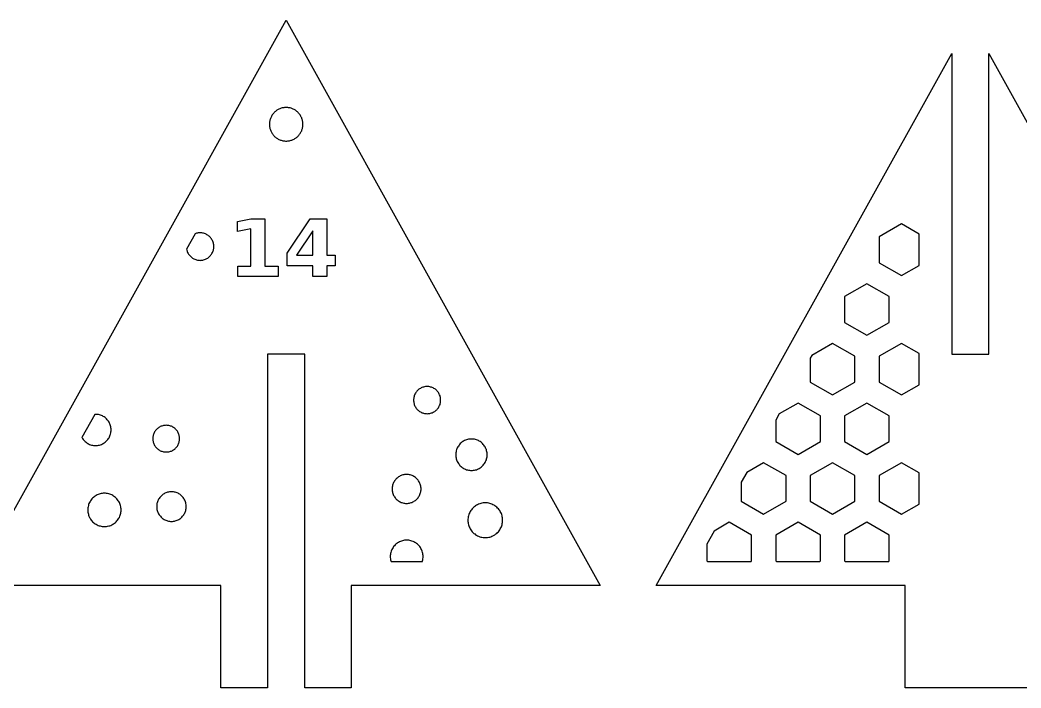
# Model space of a CAD drawing. Header units: millimetres. Extents: x 0 to 450, y -234 to 0.
# Drawn here: x 216.6 to 324.1, y -152.8 to -81 of the extents above; entities that cross this region are included whole.
import ezdxf

# ---------------------------------------------------------------- set-up
doc = ezdxf.new("R2010")
doc.units = ezdxf.units.MM
doc.layers.add('CUT', color=1, linetype='Continuous')
doc.layers.add('ENGRAVE', color=7, linetype='Continuous')

msp = doc.modelspace()

# ---------------------------------------------------------------- linework, layer by layer
at = {"layer": 'CUT'}
for points in [[(211.4, -141.75), (245.15, -81), (278.9, -141.75), (252.15, -141.75), (252.15, -152.75), (247.15, -152.75), (247.15, -116.88), (243.15, -116.88), (243.15, -152.75), (238.15, -152.75), (238.15, -141.75), (211.4, -141.75)], [(311.65, -141.75), (284.9, -141.75), (316.65, -84.6), (316.65, -116.88), (320.65, -116.88), (320.65, -84.6), (352.4, -141.75), (325.65, -141.75), (325.65, -152.75), (311.65, -152.75), (311.65, -141.75)], [(246.95, -92.11), (246.95, -92.02), (246.93, -91.94), (246.92, -91.85), (246.9, -91.76), (246.88, -91.68), (246.85, -91.59), (246.82, -91.51), (246.78, -91.43), (246.74, -91.35), (246.7, -91.27), (246.65, -91.2), (246.6, -91.13), (246.55, -91.06), (246.49, -90.99), (246.43, -90.93), (246.36, -90.87), (246.3, -90.81), (246.23, -90.75), (246.15, -90.7), (246.08, -90.66), (246, -90.61), (245.92, -90.57), (245.84, -90.54), (245.76, -90.51), (245.68, -90.48), (245.59, -90.45), (245.5, -90.43), (245.42, -90.42), (245.33, -90.41), (245.24, -90.4), (245.15, -90.4), (245.07, -90.4), (244.98, -90.41), (244.89, -90.42), (244.8, -90.43), (244.72, -90.45), (244.63, -90.48), (244.55, -90.51), (244.46, -90.54), (244.38, -90.57), (244.31, -90.61), (244.23, -90.66), (244.15, -90.7), (244.08, -90.75), (244.01, -90.81), (243.95, -90.87), (243.88, -90.93), (243.82, -90.99), (243.76, -91.06), (243.71, -91.13), (243.66, -91.2), (243.61, -91.27), (243.57, -91.35), (243.53, -91.43), (243.49, -91.51), (243.46, -91.59), (243.43, -91.68), (243.41, -91.76), (243.39, -91.85), (243.37, -91.94), (243.36, -92.02), (243.36, -92.11), (243.35, -92.2), (243.36, -92.29), (243.36, -92.38), (243.37, -92.46), (243.39, -92.55), (243.41, -92.64), (243.43, -92.72), (243.46, -92.81), (243.49, -92.89), (243.53, -92.97), (243.57, -93.05), (243.61, -93.13), (243.66, -93.2), (243.71, -93.27), (243.76, -93.34), (243.82, -93.41), (243.88, -93.47), (243.95, -93.53), (244.01, -93.59), (244.08, -93.65), (244.15, -93.7), (244.23, -93.74), (244.31, -93.79), (244.38, -93.83), (244.46, -93.86), (244.55, -93.89), (244.63, -93.92), (244.72, -93.95), (244.8, -93.97), (244.89, -93.98), (244.98, -93.99), (245.07, -94), (245.15, -94), (245.24, -94), (245.33, -93.99), (245.42, -93.98), (245.5, -93.97), (245.59, -93.95), (245.68, -93.92), (245.76, -93.89), (245.84, -93.86), (245.92, -93.83), (246, -93.79), (246.08, -93.74), (246.15, -93.7), (246.23, -93.65), (246.3, -93.59), (246.36, -93.53), (246.43, -93.47), (246.49, -93.41), (246.55, -93.34), (246.6, -93.27), (246.65, -93.2), (246.7, -93.13), (246.74, -93.05), (246.78, -92.97), (246.82, -92.89), (246.85, -92.81), (246.88, -92.72), (246.9, -92.64), (246.92, -92.55), (246.93, -92.46), (246.95, -92.38), (246.95, -92.29), (246.95, -92.2), (246.95, -92.11)], [(311.25, -102.91), (308.85, -104.3), (308.85, -107.07), (311.25, -108.45), (313.15, -107.36), (313.15, -104.01), (311.25, -102.91)], [(237.35, -105.63), (237.37, -105.53), (237.38, -105.43), (237.38, -105.34), (237.38, -105.24), (237.37, -105.15), (237.35, -105.05), (237.33, -104.96), (237.3, -104.86), (237.27, -104.77), (237.23, -104.68), (237.18, -104.6), (237.13, -104.52), (237.07, -104.44), (237.01, -104.36), (236.95, -104.29), (236.88, -104.23), (236.8, -104.17), (236.72, -104.11), (236.64, -104.06), (236.55, -104.01), (236.47, -103.97), (236.38, -103.94), (236.28, -103.91), (236.19, -103.89), (236.09, -103.87), (236, -103.86), (235.9, -103.86), (235.8, -103.86), (235.71, -103.87), (235.61, -103.89), (235.52, -103.91), (235.43, -103.94), (235.37, -103.96), (234.45, -105.62), (234.45, -105.63), (234.47, -105.72), (234.5, -105.81), (234.53, -105.9), (234.57, -105.99), (234.62, -106.08), (234.67, -106.16), (234.73, -106.24), (234.79, -106.31), (234.86, -106.38), (234.93, -106.45), (235, -106.51), (235.08, -106.57), (235.16, -106.62), (235.25, -106.66), (235.33, -106.7), (235.43, -106.74), (235.52, -106.77), (235.61, -106.79), (235.71, -106.8), (235.8, -106.81), (235.9, -106.82), (236, -106.81), (236.09, -106.8), (236.19, -106.79), (236.28, -106.77), (236.38, -106.74), (236.47, -106.7), (236.55, -106.66), (236.64, -106.62), (236.72, -106.57), (236.8, -106.51), (236.88, -106.45), (236.95, -106.38), (237.01, -106.31), (237.07, -106.24), (237.13, -106.16), (237.18, -106.08), (237.23, -105.99), (237.27, -105.9), (237.3, -105.81), (237.33, -105.72), (237.35, -105.63)], [(307.55, -109.32), (305.15, -110.71), (305.15, -113.48), (307.55, -114.86), (309.95, -113.48), (309.95, -110.71), (307.55, -109.32)], [(301.45, -117.31), (301.45, -119.89), (303.85, -121.27), (306.25, -119.89), (306.25, -117.11), (303.85, -115.73), (301.62, -117.02), (301.45, -117.31)], [(311.25, -115.73), (308.85, -117.11), (308.85, -119.89), (311.25, -121.27), (313.15, -120.17), (313.15, -116.83), (311.25, -115.73)], [(261.73, -122.11), (261.74, -122.02), (261.75, -121.92), (261.75, -121.83), (261.75, -121.73), (261.74, -121.64), (261.73, -121.54), (261.7, -121.45), (261.68, -121.36), (261.64, -121.27), (261.6, -121.18), (261.56, -121.1), (261.51, -121.02), (261.45, -120.94), (261.39, -120.87), (261.33, -120.8), (261.26, -120.73), (261.18, -120.67), (261.11, -120.62), (261.02, -120.57), (260.94, -120.52), (260.85, -120.48), (260.76, -120.45), (260.67, -120.42), (260.58, -120.4), (260.49, -120.38), (260.39, -120.37), (260.3, -120.37), (260.2, -120.37), (260.11, -120.38), (260.01, -120.4), (259.92, -120.42), (259.83, -120.45), (259.74, -120.48), (259.65, -120.52), (259.57, -120.57), (259.49, -120.62), (259.41, -120.67), (259.34, -120.73), (259.27, -120.8), (259.2, -120.87), (259.14, -120.94), (259.08, -121.02), (259.03, -121.1), (258.99, -121.18), (258.95, -121.27), (258.92, -121.36), (258.89, -121.45), (258.87, -121.54), (258.85, -121.64), (258.84, -121.73), (258.84, -121.83), (258.84, -121.92), (258.85, -122.02), (258.87, -122.11), (258.89, -122.21), (258.92, -122.3), (258.95, -122.39), (258.99, -122.47), (259.03, -122.56), (259.08, -122.64), (259.14, -122.72), (259.2, -122.79), (259.27, -122.86), (259.34, -122.92), (259.41, -122.99), (259.49, -123.04), (259.57, -123.09), (259.65, -123.14), (259.74, -123.18), (259.83, -123.21), (259.92, -123.24), (260.01, -123.26), (260.11, -123.27), (260.2, -123.28), (260.3, -123.29), (260.39, -123.28), (260.49, -123.27), (260.58, -123.26), (260.67, -123.24), (260.76, -123.21), (260.85, -123.18), (260.94, -123.14), (261.02, -123.09), (261.11, -123.04), (261.18, -122.99), (261.26, -122.92), (261.33, -122.86), (261.39, -122.79), (261.45, -122.72), (261.51, -122.64), (261.56, -122.56), (261.6, -122.47), (261.64, -122.39), (261.68, -122.3), (261.7, -122.21), (261.73, -122.11)], [(298.12, -123.31), (297.75, -123.97), (297.75, -126.29), (300.15, -127.68), (302.55, -126.29), (302.55, -123.52), (300.15, -122.14), (298.12, -123.31)], [(305.15, -123.52), (305.15, -126.29), (307.55, -127.68), (309.95, -126.29), (309.95, -123.52), (307.55, -122.14), (305.15, -123.52)], [(226.33, -125.25), (226.34, -125.14), (226.34, -125.03), (226.34, -124.93), (226.33, -124.82), (226.31, -124.71), (226.29, -124.6), (226.26, -124.5), (226.22, -124.39), (226.17, -124.29), (226.12, -124.2), (226.06, -124.1), (226, -124.02), (225.93, -123.93), (225.85, -123.85), (225.77, -123.78), (225.69, -123.71), (225.6, -123.64), (225.51, -123.59), (225.41, -123.53), (225.31, -123.49), (225.21, -123.45), (225.1, -123.42), (225, -123.39), (224.89, -123.38), (224.78, -123.36), (224.67, -123.36), (224.59, -123.36), (223.21, -125.85), (223.22, -125.87), (223.28, -125.96), (223.34, -126.05), (223.41, -126.14), (223.49, -126.22), (223.57, -126.29), (223.65, -126.36), (223.74, -126.43), (223.83, -126.48), (223.93, -126.54), (224.03, -126.58), (224.13, -126.62), (224.24, -126.65), (224.34, -126.68), (224.45, -126.69), (224.56, -126.7), (224.67, -126.71), (224.78, -126.7), (224.89, -126.69), (225, -126.68), (225.1, -126.65), (225.21, -126.62), (225.31, -126.58), (225.41, -126.54), (225.51, -126.48), (225.6, -126.43), (225.69, -126.36), (225.77, -126.29), (225.85, -126.22), (225.93, -126.14), (226, -126.05), (226.06, -125.96), (226.12, -125.87), (226.17, -125.77), (226.22, -125.67), (226.26, -125.57), (226.29, -125.47), (226.31, -125.36), (226.33, -125.25)], [(233.69, -126.16), (233.7, -126.06), (233.7, -125.97), (233.7, -125.87), (233.69, -125.78), (233.67, -125.69), (233.65, -125.6), (233.63, -125.51), (233.59, -125.42), (233.55, -125.33), (233.51, -125.25), (233.46, -125.17), (233.4, -125.09), (233.35, -125.02), (233.28, -124.95), (233.21, -124.89), (233.14, -124.83), (233.06, -124.78), (232.98, -124.73), (232.9, -124.68), (232.82, -124.64), (232.73, -124.61), (232.64, -124.58), (232.55, -124.56), (232.45, -124.55), (232.36, -124.54), (232.27, -124.53), (232.17, -124.54), (232.08, -124.55), (231.99, -124.56), (231.89, -124.58), (231.8, -124.61), (231.72, -124.64), (231.63, -124.68), (231.55, -124.73), (231.47, -124.78), (231.39, -124.83), (231.32, -124.89), (231.25, -124.95), (231.19, -125.02), (231.13, -125.09), (231.07, -125.17), (231.02, -125.25), (230.98, -125.33), (230.94, -125.42), (230.91, -125.51), (230.88, -125.6), (230.86, -125.69), (230.84, -125.78), (230.83, -125.87), (230.83, -125.97), (230.83, -126.06), (230.84, -126.16), (230.86, -126.25), (230.88, -126.34), (230.91, -126.43), (230.94, -126.52), (230.98, -126.6), (231.02, -126.69), (231.07, -126.77), (231.13, -126.84), (231.19, -126.92), (231.25, -126.98), (231.32, -127.05), (231.39, -127.11), (231.47, -127.16), (231.55, -127.21), (231.63, -127.26), (231.72, -127.3), (231.8, -127.33), (231.89, -127.36), (231.99, -127.38), (232.08, -127.39), (232.17, -127.4), (232.27, -127.4), (232.36, -127.4), (232.45, -127.39), (232.55, -127.38), (232.64, -127.36), (232.73, -127.33), (232.82, -127.3), (232.9, -127.26), (232.98, -127.21), (233.06, -127.16), (233.14, -127.11), (233.21, -127.05), (233.28, -126.98), (233.35, -126.92), (233.4, -126.84), (233.46, -126.77), (233.51, -126.69), (233.55, -126.6), (233.59, -126.52), (233.63, -126.43), (233.65, -126.34), (233.67, -126.25), (233.69, -126.16)], [(266.73, -127.92), (266.74, -127.81), (266.75, -127.7), (266.74, -127.59), (266.73, -127.48), (266.71, -127.37), (266.69, -127.26), (266.66, -127.15), (266.62, -127.05), (266.57, -126.95), (266.52, -126.85), (266.46, -126.76), (266.4, -126.67), (266.33, -126.58), (266.25, -126.5), (266.17, -126.43), (266.09, -126.36), (266, -126.29), (265.9, -126.23), (265.8, -126.18), (265.7, -126.14), (265.6, -126.1), (265.49, -126.07), (265.39, -126.04), (265.28, -126.02), (265.17, -126.01), (265.06, -126.01), (264.95, -126.01), (264.84, -126.02), (264.73, -126.04), (264.62, -126.07), (264.52, -126.1), (264.41, -126.14), (264.31, -126.18), (264.21, -126.23), (264.12, -126.29), (264.03, -126.36), (263.94, -126.43), (263.86, -126.5), (263.79, -126.58), (263.72, -126.67), (263.65, -126.76), (263.6, -126.85), (263.54, -126.95), (263.5, -127.05), (263.46, -127.15), (263.43, -127.26), (263.4, -127.37), (263.38, -127.48), (263.37, -127.59), (263.37, -127.7), (263.37, -127.81), (263.38, -127.92), (263.4, -128.03), (263.43, -128.13), (263.46, -128.24), (263.5, -128.34), (263.54, -128.44), (263.6, -128.54), (263.65, -128.63), (263.72, -128.72), (263.79, -128.81), (263.86, -128.89), (263.94, -128.97), (264.03, -129.04), (264.12, -129.1), (264.21, -129.16), (264.31, -129.21), (264.41, -129.26), (264.52, -129.3), (264.62, -129.33), (264.73, -129.35), (264.84, -129.37), (264.95, -129.38), (265.06, -129.38), (265.17, -129.38), (265.28, -129.37), (265.39, -129.35), (265.49, -129.33), (265.6, -129.3), (265.7, -129.26), (265.8, -129.21), (265.9, -129.16), (266, -129.1), (266.09, -129.04), (266.17, -128.97), (266.25, -128.89), (266.33, -128.81), (266.4, -128.72), (266.46, -128.63), (266.52, -128.54), (266.57, -128.44), (266.62, -128.34), (266.66, -128.24), (266.69, -128.13), (266.71, -128.03), (266.73, -127.92)], [(294.63, -129.6), (294.05, -130.63), (294.05, -132.7), (296.45, -134.09), (298.85, -132.7), (298.85, -129.93), (296.45, -128.55), (294.63, -129.6)], [(301.45, -129.93), (301.45, -132.7), (303.85, -134.09), (306.25, -132.7), (306.25, -129.93), (303.85, -128.55), (301.45, -129.93)], [(311.25, -128.55), (308.85, -129.93), (308.85, -132.7), (311.25, -134.09), (313.15, -132.99), (313.15, -129.64), (311.25, -128.55)], [(259.61, -131.67), (259.63, -131.57), (259.64, -131.47), (259.64, -131.37), (259.64, -131.27), (259.63, -131.17), (259.61, -131.06), (259.59, -130.97), (259.56, -130.87), (259.52, -130.77), (259.48, -130.68), (259.43, -130.59), (259.38, -130.5), (259.32, -130.42), (259.26, -130.34), (259.19, -130.27), (259.11, -130.2), (259.03, -130.13), (258.95, -130.07), (258.86, -130.02), (258.77, -129.97), (258.68, -129.93), (258.59, -129.9), (258.49, -129.87), (258.39, -129.84), (258.29, -129.83), (258.19, -129.82), (258.09, -129.81), (257.98, -129.82), (257.88, -129.83), (257.78, -129.84), (257.68, -129.87), (257.59, -129.9), (257.49, -129.93), (257.4, -129.97), (257.31, -130.02), (257.22, -130.07), (257.14, -130.13), (257.06, -130.2), (256.98, -130.27), (256.92, -130.34), (256.85, -130.42), (256.79, -130.5), (256.74, -130.59), (256.69, -130.68), (256.65, -130.77), (256.61, -130.87), (256.58, -130.97), (256.56, -131.06), (256.54, -131.17), (256.53, -131.27), (256.53, -131.37), (256.53, -131.47), (256.54, -131.57), (256.56, -131.67), (256.58, -131.77), (256.61, -131.87), (256.65, -131.96), (256.69, -132.06), (256.74, -132.15), (256.79, -132.23), (256.85, -132.32), (256.92, -132.39), (256.98, -132.47), (257.06, -132.54), (257.14, -132.6), (257.22, -132.66), (257.31, -132.72), (257.4, -132.76), (257.49, -132.81), (257.59, -132.84), (257.68, -132.87), (257.78, -132.89), (257.88, -132.91), (257.98, -132.92), (258.09, -132.92), (258.19, -132.92), (258.29, -132.91), (258.39, -132.89), (258.49, -132.87), (258.59, -132.84), (258.68, -132.81), (258.77, -132.76), (258.86, -132.72), (258.95, -132.66), (259.03, -132.6), (259.11, -132.54), (259.19, -132.47), (259.26, -132.39), (259.32, -132.32), (259.38, -132.23), (259.43, -132.15), (259.48, -132.06), (259.52, -131.96), (259.56, -131.87), (259.59, -131.77), (259.61, -131.67)], [(227.4, -133.86), (227.41, -133.74), (227.41, -133.62), (227.41, -133.51), (227.4, -133.39), (227.38, -133.28), (227.35, -133.16), (227.32, -133.05), (227.28, -132.94), (227.23, -132.83), (227.17, -132.73), (227.11, -132.63), (227.04, -132.54), (226.97, -132.45), (226.89, -132.36), (226.8, -132.28), (226.71, -132.21), (226.62, -132.14), (226.52, -132.08), (226.42, -132.02), (226.31, -131.97), (226.2, -131.93), (226.09, -131.9), (225.97, -131.87), (225.86, -131.85), (225.74, -131.84), (225.62, -131.84), (225.51, -131.84), (225.39, -131.85), (225.28, -131.87), (225.16, -131.9), (225.05, -131.93), (224.94, -131.97), (224.83, -132.02), (224.73, -132.08), (224.63, -132.14), (224.54, -132.21), (224.44, -132.28), (224.36, -132.36), (224.28, -132.45), (224.21, -132.54), (224.14, -132.63), (224.08, -132.73), (224.02, -132.83), (223.97, -132.94), (223.93, -133.05), (223.9, -133.16), (223.87, -133.28), (223.85, -133.39), (223.84, -133.51), (223.84, -133.62), (223.84, -133.74), (223.85, -133.86), (223.87, -133.97), (223.9, -134.09), (223.93, -134.2), (223.97, -134.31), (224.02, -134.42), (224.08, -134.52), (224.14, -134.62), (224.21, -134.71), (224.28, -134.8), (224.36, -134.89), (224.44, -134.97), (224.54, -135.04), (224.63, -135.11), (224.73, -135.17), (224.83, -135.23), (224.94, -135.28), (225.05, -135.32), (225.16, -135.35), (225.28, -135.38), (225.39, -135.4), (225.51, -135.41), (225.62, -135.41), (225.74, -135.41), (225.86, -135.4), (225.97, -135.38), (226.09, -135.35), (226.2, -135.32), (226.31, -135.28), (226.42, -135.23), (226.52, -135.17), (226.62, -135.11), (226.71, -135.04), (226.8, -134.97), (226.89, -134.89), (226.97, -134.8), (227.04, -134.71), (227.11, -134.62), (227.17, -134.52), (227.23, -134.42), (227.28, -134.31), (227.32, -134.2), (227.35, -134.09), (227.38, -133.97), (227.4, -133.86)], [(234.39, -133.58), (234.41, -133.47), (234.42, -133.37), (234.42, -133.26), (234.42, -133.16), (234.41, -133.06), (234.39, -132.95), (234.37, -132.85), (234.34, -132.75), (234.3, -132.66), (234.26, -132.56), (234.21, -132.47), (234.16, -132.38), (234.1, -132.3), (234.03, -132.22), (233.96, -132.14), (233.88, -132.07), (233.8, -132), (233.72, -131.94), (233.63, -131.89), (233.54, -131.84), (233.44, -131.79), (233.34, -131.76), (233.24, -131.73), (233.14, -131.7), (233.04, -131.69), (232.94, -131.68), (232.83, -131.67), (232.73, -131.68), (232.63, -131.69), (232.52, -131.7), (232.42, -131.73), (232.32, -131.76), (232.22, -131.79), (232.13, -131.84), (232.04, -131.89), (231.95, -131.94), (231.86, -132), (231.78, -132.07), (231.71, -132.14), (231.64, -132.22), (231.57, -132.3), (231.51, -132.38), (231.45, -132.47), (231.41, -132.56), (231.36, -132.66), (231.33, -132.75), (231.3, -132.85), (231.27, -132.95), (231.25, -133.06), (231.24, -133.16), (231.24, -133.26), (231.24, -133.37), (231.25, -133.47), (231.27, -133.58), (231.3, -133.68), (231.33, -133.78), (231.36, -133.87), (231.41, -133.97), (231.45, -134.06), (231.51, -134.15), (231.57, -134.23), (231.64, -134.31), (231.71, -134.39), (231.78, -134.46), (231.86, -134.53), (231.95, -134.59), (232.04, -134.64), (232.13, -134.69), (232.22, -134.74), (232.32, -134.77), (232.42, -134.8), (232.52, -134.83), (232.63, -134.84), (232.73, -134.85), (232.83, -134.86), (232.94, -134.85), (233.04, -134.84), (233.14, -134.83), (233.24, -134.8), (233.34, -134.77), (233.44, -134.74), (233.54, -134.69), (233.63, -134.64), (233.72, -134.59), (233.8, -134.53), (233.88, -134.46), (233.96, -134.39), (234.03, -134.31), (234.1, -134.23), (234.16, -134.15), (234.21, -134.06), (234.26, -133.97), (234.3, -133.87), (234.34, -133.78), (234.37, -133.68), (234.39, -133.58)], [(268.39, -134.98), (268.41, -134.86), (268.41, -134.73), (268.41, -134.61), (268.39, -134.49), (268.37, -134.37), (268.35, -134.25), (268.31, -134.13), (268.27, -134.02), (268.22, -133.91), (268.16, -133.8), (268.1, -133.7), (268.02, -133.6), (267.95, -133.5), (267.86, -133.42), (267.77, -133.33), (267.68, -133.25), (267.58, -133.18), (267.48, -133.12), (267.37, -133.06), (267.26, -133.01), (267.14, -132.97), (267.03, -132.93), (266.91, -132.9), (266.79, -132.88), (266.67, -132.87), (266.54, -132.87), (266.42, -132.87), (266.3, -132.88), (266.18, -132.9), (266.06, -132.93), (265.94, -132.97), (265.83, -133.01), (265.72, -133.06), (265.61, -133.12), (265.51, -133.18), (265.41, -133.25), (265.31, -133.33), (265.22, -133.42), (265.14, -133.5), (265.06, -133.6), (264.99, -133.7), (264.93, -133.8), (264.87, -133.91), (264.82, -134.02), (264.78, -134.13), (264.74, -134.25), (264.71, -134.37), (264.69, -134.49), (264.68, -134.61), (264.68, -134.73), (264.68, -134.86), (264.69, -134.98), (264.71, -135.1), (264.74, -135.22), (264.78, -135.33), (264.82, -135.45), (264.87, -135.56), (264.93, -135.67), (264.99, -135.77), (265.06, -135.87), (265.14, -135.96), (265.22, -136.05), (265.31, -136.14), (265.41, -136.21), (265.51, -136.29), (265.61, -136.35), (265.72, -136.41), (265.83, -136.46), (265.94, -136.5), (266.06, -136.54), (266.18, -136.56), (266.3, -136.58), (266.42, -136.6), (266.54, -136.6), (266.67, -136.6), (266.79, -136.58), (266.91, -136.56), (267.03, -136.54), (267.14, -136.5), (267.26, -136.46), (267.37, -136.41), (267.48, -136.35), (267.58, -136.29), (267.68, -136.21), (267.77, -136.14), (267.86, -136.05), (267.95, -135.96), (268.02, -135.87), (268.1, -135.77), (268.16, -135.67), (268.22, -135.56), (268.27, -135.45), (268.31, -135.33), (268.35, -135.22), (268.37, -135.1), (268.39, -134.98)], [(290.35, -139.11), (290.42, -139.15), (295.09, -139.15), (295.15, -139.11), (295.15, -136.34), (292.75, -134.95), (291.13, -135.89), (290.35, -137.29), (290.35, -139.11)], [(297.75, -136.34), (297.75, -139.11), (297.82, -139.15), (302.49, -139.15), (302.55, -139.11), (302.55, -136.34), (300.15, -134.95), (297.75, -136.34)], [(305.15, -136.34), (305.15, -139.11), (305.22, -139.15), (309.89, -139.15), (309.95, -139.11), (309.95, -136.34), (307.55, -134.95), (305.15, -136.34)], [(259.85, -138.87), (259.86, -138.75), (259.86, -138.64), (259.86, -138.52), (259.85, -138.41), (259.83, -138.29), (259.8, -138.18), (259.77, -138.07), (259.73, -137.96), (259.68, -137.86), (259.63, -137.76), (259.57, -137.66), (259.5, -137.57), (259.43, -137.48), (259.35, -137.39), (259.26, -137.31), (259.17, -137.24), (259.08, -137.17), (258.98, -137.11), (258.88, -137.06), (258.78, -137.01), (258.67, -136.97), (258.56, -136.94), (258.45, -136.91), (258.33, -136.89), (258.22, -136.88), (258.1, -136.88), (257.99, -136.88), (257.87, -136.89), (257.76, -136.91), (257.65, -136.94), (257.54, -136.97), (257.43, -137.01), (257.32, -137.06), (257.22, -137.11), (257.12, -137.17), (257.03, -137.24), (256.94, -137.31), (256.86, -137.39), (256.78, -137.48), (256.7, -137.57), (256.64, -137.66), (256.58, -137.76), (256.52, -137.86), (256.48, -137.96), (256.43, -138.07), (256.4, -138.18), (256.37, -138.29), (256.36, -138.41), (256.34, -138.52), (256.34, -138.64), (256.34, -138.75), (256.36, -138.87), (256.37, -138.98), (256.4, -139.09), (256.42, -139.15), (259.79, -139.15), (259.8, -139.09), (259.83, -138.98), (259.85, -138.87)]]:
    msp.add_lwpolyline(points, close=True, dxfattribs=at)
at = {"layer": 'ENGRAVE'}
for points in [[(241.36, -107.43), (241.36, -103.43), (239.91, -103.72), (239.91, -102.64), (241.35, -102.34), (242.87, -102.34), (242.87, -107.43), (244.28, -107.43), (244.28, -108.54), (239.95, -108.54), (239.95, -107.43), (241.36, -107.43)], [(249.51, -106.25), (250.4, -106.25), (250.4, -107.41), (249.51, -107.41), (249.51, -108.54), (248, -108.54), (248, -107.41), (245.25, -107.41), (245.25, -106.04), (247.73, -102.34), (249.51, -102.34), (249.51, -106.25)], [(246.25, -106.25), (248, -106.25), (248, -103.65), (246.25, -106.25)]]:
    msp.add_lwpolyline(points, close=True, dxfattribs=at)

doc.saveas('drawing.dxf')
